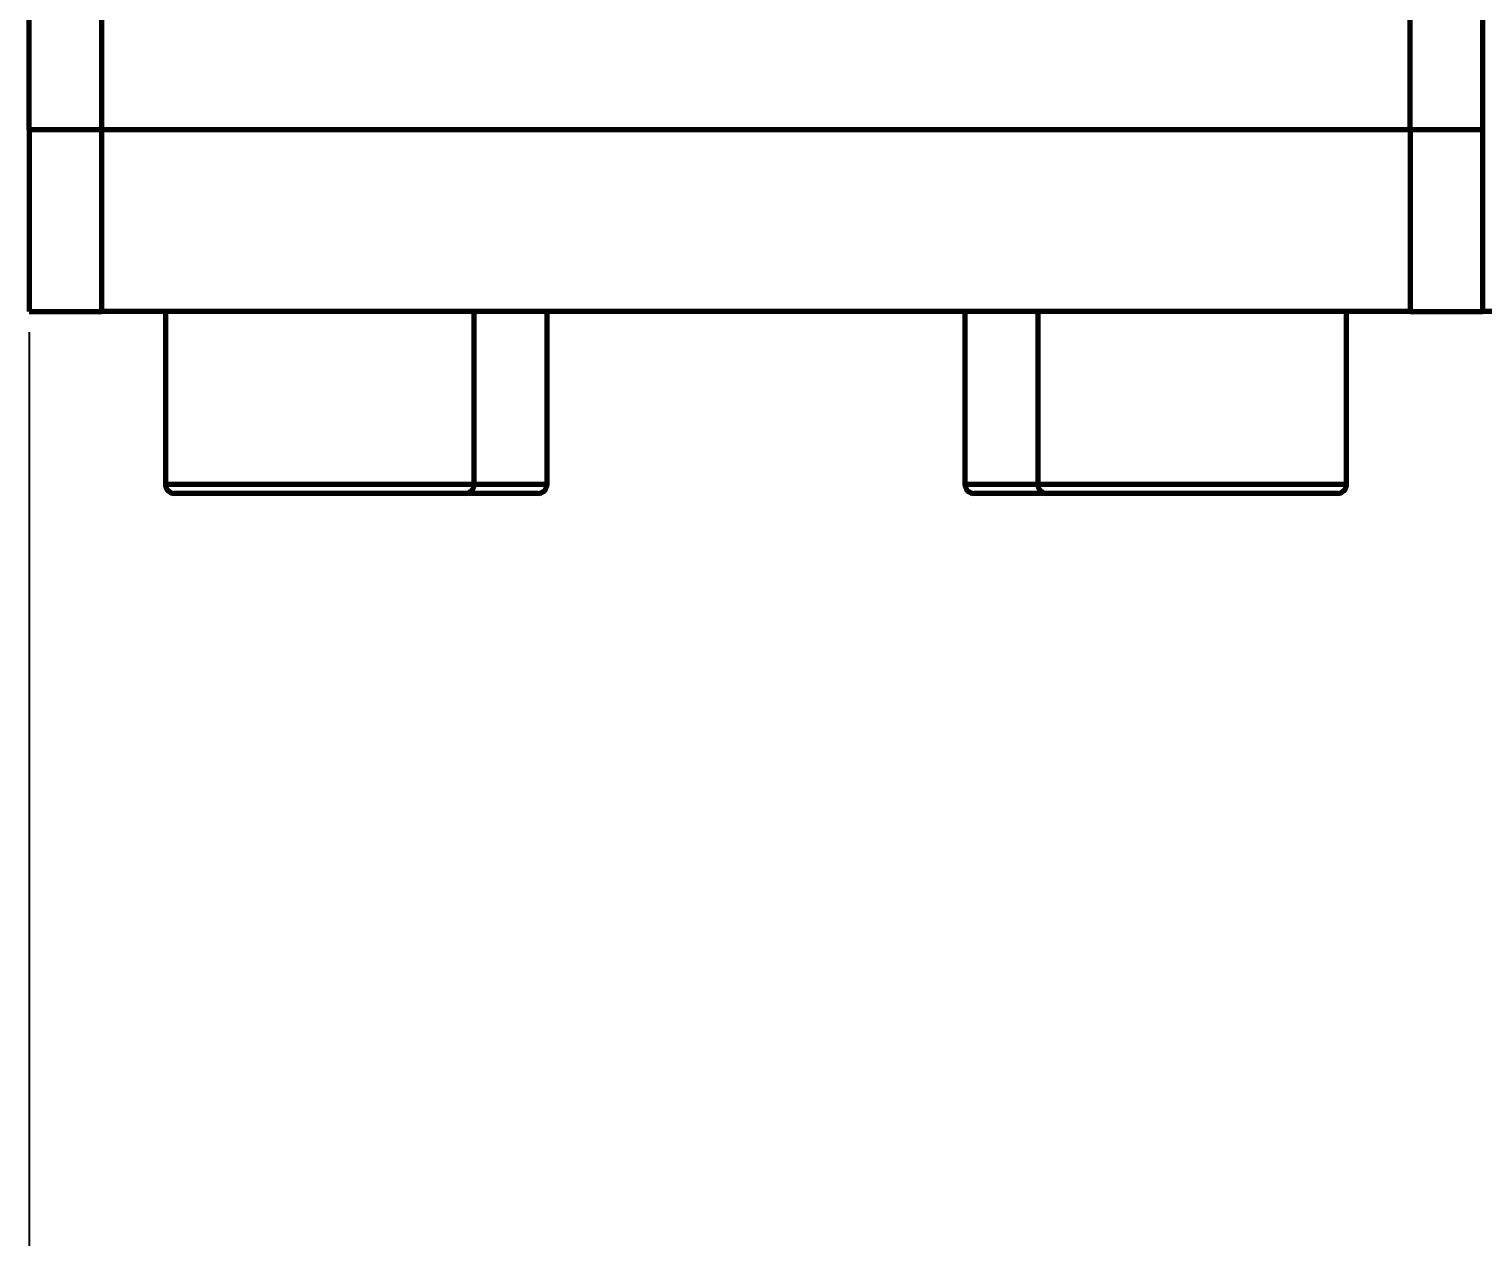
# Model space of a CAD drawing. Header units: millimetres. Extents: x -419 to 9215, y 1224 to 3301.
# Drawn here: x -224.8 to -180.36, y 1365.38 to 1402.3 of the extents above; entities that cross this region are included whole.
import ezdxf

# ---------------------------------------------------------------- set-up
doc = ezdxf.new("R2010")
doc.units = ezdxf.units.MM
doc.layers.add('0.3mm', color=240, linetype='Continuous', lineweight=30)
doc.layers.add('0.7mm', color=7, linetype='Continuous', lineweight=70)
doc.styles.get("Standard").update_dxf_attribs({"font": 'arial.ttf'})
doc.dimstyles.new('ISO-25', dxfattribs={"dimtxt": 2.5, "dimasz": 5, "dimexe": 1.25, "dimexo": 0.625, "dimtad": 1, "dimdec": 0, "dimtxsty": 'Standard', "dimcen": 2.5, "dimadec": 0, "dimazin": 0, "dimtfac": 1, "dimtdec": 0, "dimtmove": 0, "dimatfit": 3, "dimfxl": 1, "dimarcsym": 0})

# ---------------------------------------------------------------- blocks, each defined once
blk = doc.blocks.new('*D73')
at = {"layer": '0.3mm', "color": 0, "lineweight": -2, "transparency": 16777216}
for p, q in [((-224.804, 1393.034), (-224.804, 1322.117)), ((-57.026, 1393.034), (-57.026, 1322.117)), ((-219.804, 1323.367), (-62.026, 1323.367))]:
    blk.add_line(p, q, dxfattribs=at)
at = {"layer": '0.3mm', "color": 0, "lineweight": 211, "transparency": 16777216}
for points in [[(-219.804, 1324.2), (-219.804, 1322.534), (-224.804, 1323.367)], [(-62.026, 1324.2), (-62.026, 1322.534), (-57.026, 1323.367)]]:
    blk.add_solid(points, dxfattribs=at)
at = {"layer": 'Defpoints', "color": 0, "lineweight": 211, "transparency": 16777216}
for p in [(-224.804, 1393.659), (-57.026, 1393.659), (-57.026, 1323.367)]:
    blk.add_point(p, dxfattribs=at)
at = {"layer": '0.3mm', "color": 0, "transparency": 16777216, "insert": (-140.915, 1327.492), "char_height": 2.5, "attachment_point": 5}
blk.add_mtext('{\\fTCVN 7284|b0|i0|c0|p34;\\H2.8x;168}', dxfattribs=at)

msp = doc.modelspace()

# ---------------------------------------------------------------- linework, layer by layer
at = {"layer": '0.7mm', "color": 7, "linetype": 'Continuous', "lineweight": 70}
for p, q in [((-224.804, 1399.215), (-224.804, 1408.104)), ((-222.582, 1399.215), (-222.582, 1408.104)), ((-182.582, 1399.215), (-182.582, 1408.104)), ((-180.36, 1399.215), (-180.36, 1408.104)), ((-224.804, 1399.215), (-224.804, 1393.659)), ((-222.582, 1399.215), (-224.804, 1399.215)), ((-222.582, 1393.659), (-222.582, 1399.215)), ((-182.582, 1399.215), (-222.582, 1399.215)), ((-182.582, 1399.215), (-182.582, 1393.659)), ((-180.36, 1399.215), (-182.582, 1399.215)), ((-180.36, 1393.659), (-180.36, 1399.215)), ((-224.804, 1393.659), (-222.582, 1393.659)), ((-182.582, 1393.659), (-222.582, 1393.659)), ((-220.637, 1393.659), (-220.637, 1388.382)), ((-211.193, 1388.382), (-211.193, 1393.659)), ((-208.971, 1388.382), (-208.971, 1393.659)), ((-196.193, 1393.659), (-196.193, 1388.382)), ((-193.971, 1393.659), (-193.971, 1388.382)), ((-184.526, 1388.382), (-184.526, 1393.659)), ((-182.582, 1393.659), (-180.36, 1393.659)), ((-169.249, 1393.659), (-180.36, 1393.659)), ((-217.789, 1388.104), (-220.36, 1388.104)), ((-211.471, 1388.104), (-217.789, 1388.104)), ((-209.249, 1388.104), (-211.471, 1388.104)), ((-193.693, 1388.104), (-195.915, 1388.104)), ((-191.122, 1388.104), (-193.693, 1388.104)), ((-184.804, 1388.104), (-191.122, 1388.104))]:
    msp.add_line(p, q, dxfattribs=at)
at = {"layer": '0.7mm', "color": 8, "linetype": 'Continuous', "lineweight": 70}
for p, q in [((-220.637, 1388.382), (-217.906, 1388.382)), ((-217.906, 1388.382), (-211.193, 1388.382)), ((-211.193, 1388.382), (-208.971, 1388.382)), ((-196.193, 1388.382), (-193.971, 1388.382)), ((-193.971, 1388.382), (-191.24, 1388.382)), ((-191.24, 1388.382), (-184.526, 1388.382))]:
    msp.add_line(p, q, dxfattribs=at)
at = {"layer": '0.7mm', "color": 7, "linetype": 'Continuous', "lineweight": 70}
for centre, start, end in [((-220.36, 1388.382), 180, 270), ((-211.471, 1388.382), 270, 0), ((-209.249, 1388.382), 270, 0), ((-195.915, 1388.382), 180, 270), ((-193.693, 1388.382), 180, 270), ((-184.804, 1388.382), 270, 0)]:
    msp.add_arc(centre, 0.278, start, end, dxfattribs=at)

# ---------------------------------------------------------------- dimensions: what is measured, and where the dimension line sits
at = {"layer": '0.3mm'}
dim = msp.add_linear_dim(base=(-57.026, 1323.367), p1=(-224.804, 1393.659), p2=(-57.026, 1393.659), text='{\\fTCVN 7284|b0|i0|c0|p34;\\H2.8x;<>}', dimstyle='ISO-25', dxfattribs=at)
dim.commit()
dim.dimension.update_dxf_attribs({"geometry": '*D73', "text_midpoint": (-140.915, 1327.492)})

doc.saveas('drawing.dxf')
